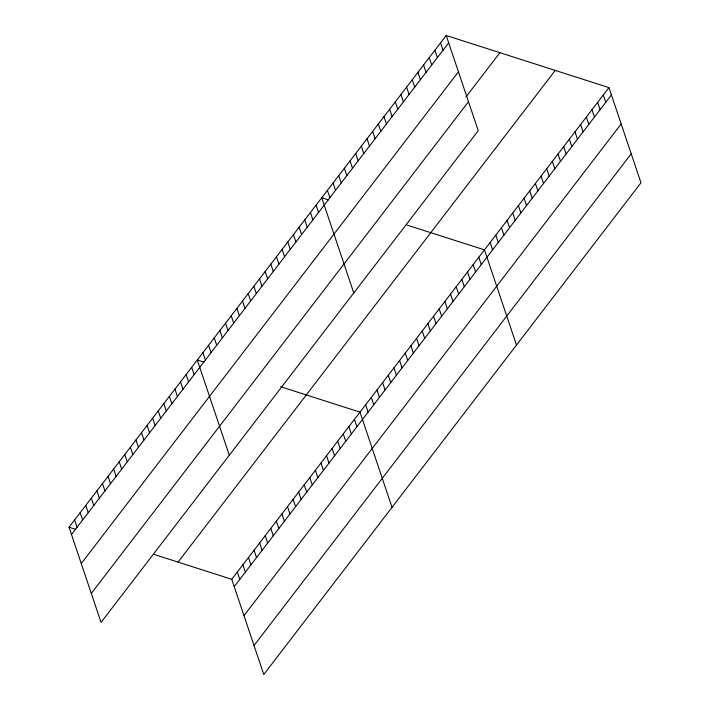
<?xml version="1.0" encoding="UTF-8"?>
<svg xmlns="http://www.w3.org/2000/svg" width="710" height="710" viewBox="0 0 710 710"><rect width="100%" height="100%" fill="white"/><g stroke="black" fill="none" stroke-linecap="round" stroke-linejoin="round"><path stroke-width="1.06" d="M446.217 35.5L478.247 130.693L101.06 622.395L69.03 527.202L446.217 35.5L608.94 87.605L640.97 182.798L263.783 674.5L231.753 579.307L154.345 554.519M71.497 534.55L448.684 42.849M81.26 563.536L458.438 71.834M465.964 96.95L499.911 52.691M91.306 593.409L468.493 101.699M178.05 562.116L555.238 70.414M231.753 579.307L608.94 87.605M234.22 586.655L611.408 94.945M243.983 615.641L621.161 123.939M254.029 645.514L631.217 153.804M328.455 199.909L321.745 197.762L353.775 292.955M407.052 225.079L484.468 249.867L516.498 345.06M203.983 362.171L197.273 360.023L229.303 455.216M280.61 386.71L359.997 412.128L392.026 507.322M69.03 527.202L75.739 529.349M603.278 94.98L605.754 102.329M597.625 102.355L600.092 109.704M591.962 109.73L594.439 117.079M586.309 117.106L588.776 124.454M580.647 124.481L583.123 131.829M574.993 131.856L577.461 139.204M569.331 139.231L571.807 146.579M563.678 146.606L566.145 153.955M558.016 153.981L560.492 161.33M552.362 161.356L554.829 168.705M546.7 168.731L549.176 176.08M541.047 176.115L543.514 183.455M535.384 183.491L537.86 190.83M529.731 190.866L532.198 198.205M524.069 198.241L526.545 205.58M518.415 205.616L520.883 212.956M512.753 212.991L515.229 220.331M507.1 220.366L509.567 227.706M440.555 42.875L443.022 50.224M501.438 227.741L503.914 235.081M434.902 50.25L437.369 57.599M495.784 235.117L498.251 242.456M429.239 57.625L431.715 64.974M490.122 242.492L492.598 249.831M423.586 65L426.053 72.349M417.924 72.376L420.4 79.724M478.806 257.242L481.282 264.59M412.27 79.751L414.738 87.099M473.153 264.617L475.62 271.965M406.608 87.126L409.084 94.474M467.491 271.992L469.967 279.341M400.955 94.501L403.422 101.85M461.837 279.367L464.304 286.716M395.292 101.876L397.769 109.225M456.175 286.742L458.651 294.091M389.639 109.251L392.106 116.6M450.522 294.117L452.989 301.466M383.977 116.635L386.453 123.975M444.859 301.493L447.335 308.841M378.323 124.01L380.791 131.35M439.206 308.868L441.673 316.216M372.661 131.385L375.137 138.725M433.544 316.243L436.02 323.591M367.008 138.761L369.475 146.1M427.89 323.618L430.358 330.966M361.346 146.136L363.822 153.475M422.228 330.993L424.704 338.342M355.692 153.511L358.159 160.851M416.575 338.377L419.042 345.717M350.03 160.886L352.506 168.226M410.912 345.752L413.389 353.092M344.377 168.261L346.844 175.601M405.259 353.127L407.726 360.467M338.714 175.636L341.19 182.976M399.597 360.502L402.073 367.842M333.061 183.011L335.528 190.351M393.943 367.878L396.411 375.217M327.399 190.387L329.875 197.726M388.281 375.253L390.757 382.592M382.628 382.628L385.095 389.967M316.083 205.137L318.559 212.485M376.966 390.003L379.442 397.343M310.43 212.512L312.897 219.86M371.312 397.378L373.779 404.718M304.767 219.887L307.244 227.236M365.65 404.753L368.126 412.093M299.114 227.262L301.581 234.611M293.452 234.637L295.928 241.986M354.414 419.397L356.89 426.745M287.798 242.012L290.266 249.361M348.841 426.666L351.317 434.014M282.136 249.387L284.612 256.736M343.267 433.934L345.734 441.283M276.483 256.763L278.95 264.111M337.694 441.203L340.161 448.551M270.821 264.138L273.297 271.486M332.111 448.471L334.587 455.82M265.167 271.513L267.635 278.861M326.538 455.74L329.014 463.089M259.505 278.897L261.981 286.236M320.964 463.009L323.432 470.357M253.852 286.272L256.319 293.612M315.391 470.277L317.858 477.626M248.189 293.647L250.665 300.987M309.808 477.546L312.285 484.894M242.536 301.022L245.003 308.362M304.235 484.815L306.711 492.163M236.874 308.397L239.35 315.737M298.661 492.083L301.129 499.432M293.088 499.352L295.555 506.7M231.22 315.772L233.688 323.112M287.506 506.62L289.982 513.969M225.558 323.148L228.034 330.487M281.932 513.889L284.408 521.238M219.905 330.523L222.372 337.862M276.359 521.158L278.826 528.506M214.243 337.898L216.719 345.237M270.785 528.426L273.252 535.775M208.589 345.273L211.056 352.613M265.203 535.695L267.679 543.043M202.927 352.648L205.403 359.988M259.629 542.964L262.105 550.312M254.056 550.232L256.523 557.581M191.691 367.292L194.167 374.64M248.482 557.501L250.949 564.849M186.118 374.56L188.594 381.909M242.9 564.769L245.376 572.118M180.544 381.829L183.011 389.178M237.326 572.038L239.802 579.387M174.971 389.098L177.438 396.446M169.388 396.366L171.864 403.715M163.815 403.635L166.291 410.983M158.241 410.904L160.709 418.252M152.668 418.172L155.135 425.521M147.085 425.441L149.561 432.789M141.512 432.709L143.988 440.058M135.938 439.978L138.406 447.327M130.365 447.247L132.832 454.595M124.782 454.515L127.259 461.864M119.209 461.784L121.685 469.132M113.635 469.053L116.103 476.401M108.062 476.321L110.529 483.67M102.48 483.59L104.956 490.938M96.906 490.858L99.382 498.207M91.333 498.127L93.8 505.476M85.759 505.396L88.226 512.744M80.177 512.664L82.653 520.013M74.603 519.933L77.07 527.281"/></g></svg>
